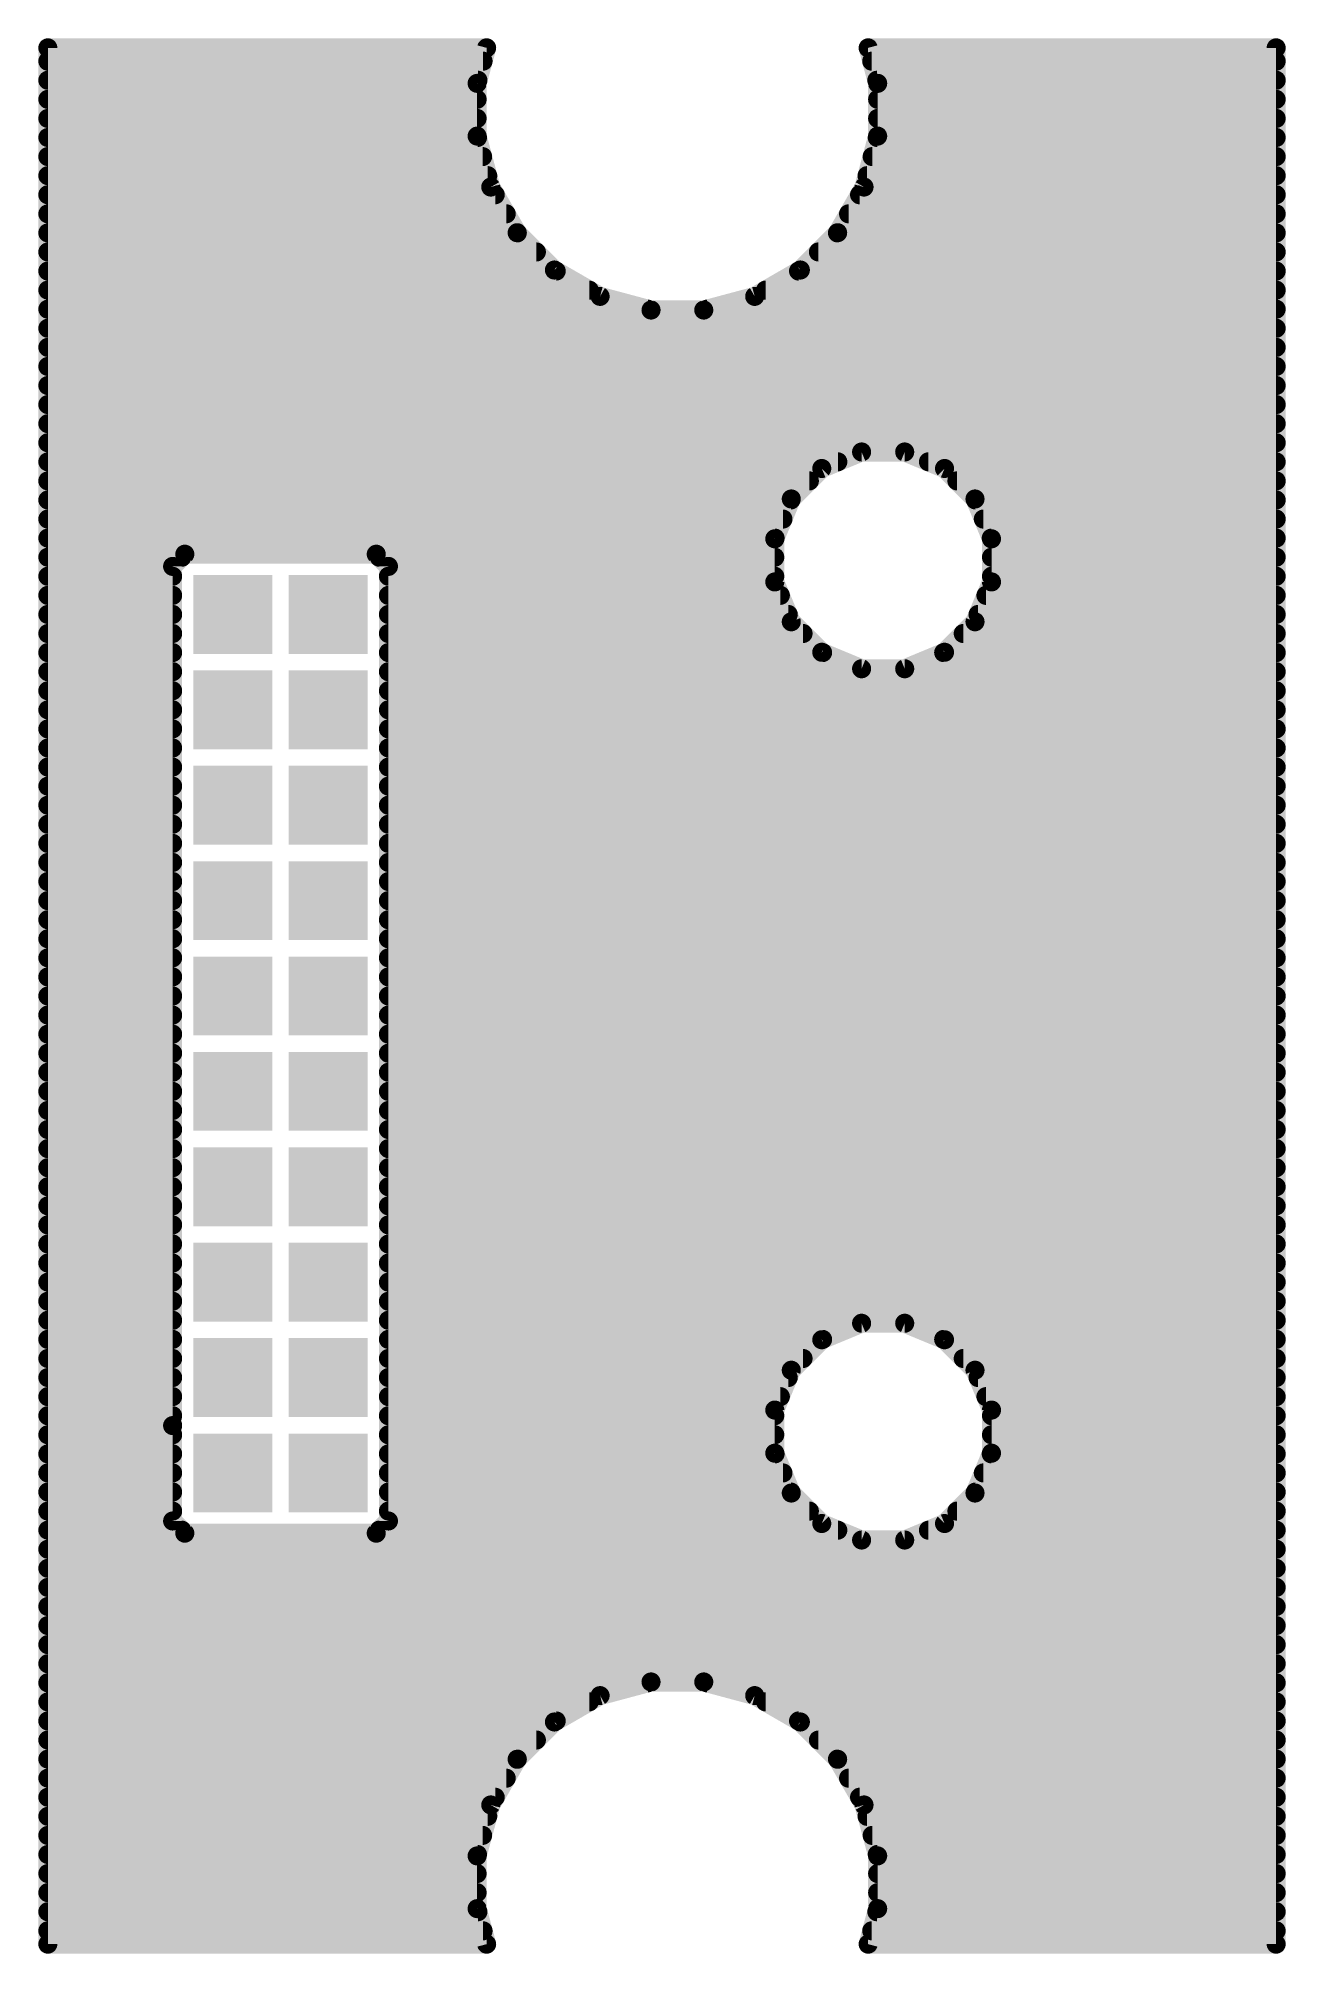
# Model space of a CAD drawing. Extents: x -1.3 to 15.3, y -11.5 to 14.
import ezdxf

# ---------------------------------------------------------------- set-up
doc = ezdxf.new("R2010")
doc.units = 0
doc.layers.add('16', color=175, linetype='CONTINUOUS')
doc.layers.add('17', color=82, linetype='CONTINUOUS')

# ---------------------------------------------------------------- blocks, each defined once
blk = doc.blocks.new('SQUAREP')
blk.add_solid([(-0.5, -0.5), (0.5, -0.5), (-0.5, 0.5), (0.5, 0.5)])

msp = doc.modelspace()

# ---------------------------------------------------------------- linework, layer by layer
at = {"layer": '16', "const_width": 0.254}
for points in [[(-1.1938, -11.3538), (-1.1938, 13.8938)], [(-1.1938, 13.8938), (4.6497, 13.8938)], [(-1.1938, 13.716), (4.602, 13.716)], [(4.6497, 13.8938), (4.523, 13.4211)], [(9.857, 13.4211), (9.7303, 13.8938)], [(9.7303, 13.8938), (15.1638, 13.8938)], [(9.778, 13.716), (15.1638, 13.716)], [(15.1638, 13.8938), (15.1638, -11.3538)], [(-1.1938, 13.462), (4.534, 13.462)], [(4.523, 13.4211), (4.523, 12.7189)], [(9.846, 13.462), (15.1638, 13.462)], [(9.857, 12.7189), (9.857, 13.4211)], [(-1.1938, 13.208), (4.523, 13.208)], [(9.857, 13.208), (15.1638, 13.208)], [(-1.1938, 12.954), (4.523, 12.954)], [(9.857, 12.954), (15.1638, 12.954)], [(-1.1938, 12.7), (4.5281, 12.7)], [(4.523, 12.7189), (4.7048, 12.0406)], [(9.6752, 12.0406), (9.857, 12.7189)], [(9.8519, 12.7), (15.1638, 12.7)], [(-1.1938, 12.446), (4.5961, 12.446)], [(9.7839, 12.446), (15.1638, 12.446)], [(-1.1938, 12.192), (4.6642, 12.192)], [(9.7158, 12.192), (15.1638, 12.192)], [(-1.1938, 11.938), (4.764, 11.938)], [(4.7048, 12.0406), (5.0559, 11.4324)], [(9.3241, 11.4324), (9.6752, 12.0406)], [(9.616, 11.938), (15.1638, 11.938)], [(-1.1938, 11.684), (4.9106, 11.684)], [(9.4694, 11.684), (15.1638, 11.684)], [(-1.1938, 11.43), (5.0583, 11.43)], [(5.0559, 11.4324), (5.5524, 10.9359)], [(8.8276, 10.9359), (9.3241, 11.4324)], [(9.3217, 11.43), (15.1638, 11.43)], [(-1.1938, 11.176), (5.3123, 11.176)], [(9.0677, 11.176), (15.1638, 11.176)], [(-1.1938, 10.922), (5.5764, 10.922)], [(5.5524, 10.9359), (6.1606, 10.5847)], [(8.2194, 10.5847), (8.8276, 10.9359)], [(8.8036, 10.922), (15.1638, 10.922)], [(-1.1938, 10.668), (6.0164, 10.668)], [(6.1606, 10.5847), (6.8389, 10.403)], [(7.5411, 10.403), (8.2194, 10.5847)], [(8.3636, 10.668), (15.1638, 10.668)], [(-1.1938, 10.414), (6.7978, 10.414)], [(6.8389, 10.403), (7.5411, 10.403)], [(7.5822, 10.414), (15.1638, 10.414)], [(-1.1938, 10.16), (15.1638, 10.16)], [(-1.1938, 9.906), (15.1638, 9.906)], [(-1.1938, 9.652), (15.1638, 9.652)], [(-1.1938, 9.398), (15.1638, 9.398)], [(-1.1938, 9.144), (15.1638, 9.144)], [(-1.1938, 8.89), (15.1638, 8.89)], [(-1.1938, 8.636), (15.1638, 8.636)], [(-1.1938, 8.382), (9.3267, 8.382)], [(9.1126, 8.2933), (8.7067, 7.8874)], [(9.643, 8.513), (9.1126, 8.2933)], [(10.217, 8.513), (9.643, 8.513)], [(10.7474, 8.2933), (10.217, 8.513)], [(10.5333, 8.382), (15.1638, 8.382)], [(11.1533, 7.8874), (10.7474, 8.2933)], [(-1.1938, 8.128), (8.9473, 8.128)], [(10.9127, 8.128), (15.1638, 8.128)], [(-1.1938, 7.874), (8.7011, 7.874)], [(8.7067, 7.8874), (8.487, 7.357)], [(11.373, 7.357), (11.1533, 7.8874)], [(11.1589, 7.874), (15.1638, 7.874)], [(-1.1938, 7.62), (8.5959, 7.62)], [(11.2641, 7.62), (15.1638, 7.62)], [(-1.1938, 7.366), (8.4907, 7.366)], [(8.487, 7.357), (8.487, 6.783)], [(11.3693, 7.366), (15.1638, 7.366)], [(11.373, 6.783), (11.373, 7.357)], [(-1.1938, 7.112), (0.5903, 7.112)], [(0.6303, 7.152), (0.468, 6.9897)], [(3.1797, 7.152), (0.6303, 7.152)], [(3.342, 6.9897), (3.1797, 7.152)], [(3.2197, 7.112), (8.487, 7.112)], [(11.373, 7.112), (15.1638, 7.112)], [(-1.1938, 6.858), (0.468, 6.858)], [(0.468, 6.9897), (0.468, -4.4497)], [(3.342, -5.7197), (3.342, 6.9897)], [(3.342, 6.858), (8.487, 6.858)], [(8.487, 6.783), (8.7067, 6.2526)], [(11.1533, 6.2526), (11.373, 6.783)], [(11.373, 6.858), (15.1638, 6.858)], [(-1.1938, 6.604), (0.468, 6.604)], [(3.342, 6.604), (8.5611, 6.604)], [(11.2989, 6.604), (15.1638, 6.604)], [(-1.1938, 6.35), (0.468, 6.35)], [(3.342, 6.35), (8.6663, 6.35)], [(8.7067, 6.2526), (9.1126, 5.8467)], [(10.7474, 5.8467), (11.1533, 6.2526)], [(11.1937, 6.35), (15.1638, 6.35)], [(-1.1938, 6.096), (0.468, 6.096)], [(3.342, 6.096), (8.8633, 6.096)], [(10.9967, 6.096), (15.1638, 6.096)], [(-1.1938, 5.842), (0.468, 5.842)], [(3.342, 5.842), (9.1239, 5.842)], [(9.1126, 5.8467), (9.643, 5.627)], [(10.217, 5.627), (10.7474, 5.8467)], [(10.7361, 5.842), (15.1638, 5.842)], [(-1.1938, 5.588), (0.468, 5.588)], [(3.342, 5.588), (15.1638, 5.588)], [(9.643, 5.627), (10.217, 5.627)], [(-1.1938, 5.334), (0.468, 5.334)], [(3.342, 5.334), (15.1638, 5.334)], [(-1.1938, 5.08), (0.468, 5.08)], [(3.342, 5.08), (15.1638, 5.08)], [(-1.1938, 4.826), (0.468, 4.826)], [(3.342, 4.826), (15.1638, 4.826)], [(-1.1938, 4.572), (0.468, 4.572)], [(3.342, 4.572), (15.1638, 4.572)], [(-1.1938, 4.318), (0.468, 4.318)], [(3.342, 4.318), (15.1638, 4.318)], [(-1.1938, 4.064), (0.468, 4.064)], [(3.342, 4.064), (15.1638, 4.064)], [(-1.1938, 3.81), (0.468, 3.81)], [(3.342, 3.81), (15.1638, 3.81)], [(-1.1938, 3.556), (0.468, 3.556)], [(3.342, 3.556), (15.1638, 3.556)], [(-1.1938, 3.302), (0.468, 3.302)], [(3.342, 3.302), (15.1638, 3.302)], [(-1.1938, 3.048), (0.468, 3.048)], [(3.342, 3.048), (15.1638, 3.048)], [(-1.1938, 2.794), (0.468, 2.794)], [(3.342, 2.794), (15.1638, 2.794)], [(-1.1938, 2.54), (0.468, 2.54)], [(3.342, 2.54), (15.1638, 2.54)], [(-1.1938, 2.286), (0.468, 2.286)], [(3.342, 2.286), (15.1638, 2.286)], [(-1.1938, 2.032), (0.468, 2.032)], [(3.342, 2.032), (15.1638, 2.032)], [(-1.1938, 1.778), (0.468, 1.778)], [(3.342, 1.778), (15.1638, 1.778)], [(-1.1938, 1.524), (0.468, 1.524)], [(3.342, 1.524), (15.1638, 1.524)], [(-1.1938, 1.27), (0.468, 1.27)], [(3.342, 1.27), (15.1638, 1.27)], [(-1.1938, 1.016), (0.468, 1.016)], [(3.342, 1.016), (15.1638, 1.016)], [(-1.1938, 0.762), (0.468, 0.762)], [(3.342, 0.762), (15.1638, 0.762)], [(-1.1938, 0.508), (0.468, 0.508)], [(3.342, 0.508), (15.1638, 0.508)], [(-1.1938, 0.254), (0.468, 0.254)], [(3.342, 0.254), (15.1638, 0.254)], [(-1.1938, 0), (0.468, 0)], [(3.342, 0), (15.1638, 0)], [(-1.1938, -0.254), (0.468, -0.254)], [(3.342, -0.254), (15.1638, -0.254)], [(-1.1938, -0.508), (0.468, -0.508)], [(3.342, -0.508), (15.1638, -0.508)], [(-1.1938, -0.762), (0.468, -0.762)], [(3.342, -0.762), (15.1638, -0.762)], [(-1.1938, -1.016), (0.468, -1.016)], [(3.342, -1.016), (15.1638, -1.016)], [(-1.1938, -1.27), (0.468, -1.27)], [(3.342, -1.27), (15.1638, -1.27)], [(-1.1938, -1.524), (0.468, -1.524)], [(3.342, -1.524), (15.1638, -1.524)], [(-1.1938, -1.778), (0.468, -1.778)], [(3.342, -1.778), (15.1638, -1.778)], [(-1.1938, -2.032), (0.468, -2.032)], [(3.342, -2.032), (15.1638, -2.032)], [(-1.1938, -2.286), (0.468, -2.286)], [(3.342, -2.286), (15.1638, -2.286)], [(-1.1938, -2.54), (0.468, -2.54)], [(3.342, -2.54), (15.1638, -2.54)], [(-1.1938, -2.794), (0.468, -2.794)], [(3.342, -2.794), (15.1638, -2.794)], [(-1.1938, -3.048), (0.468, -3.048)], [(3.342, -3.048), (15.1638, -3.048)], [(9.643, -3.087), (9.1126, -3.3067)], [(10.217, -3.087), (9.643, -3.087)], [(10.7474, -3.3067), (10.217, -3.087)], [(-1.1938, -3.302), (0.468, -3.302)], [(3.342, -3.302), (9.1239, -3.302)], [(9.1126, -3.3067), (8.7067, -3.7126)], [(10.7361, -3.302), (15.1638, -3.302)], [(11.1533, -3.7126), (10.7474, -3.3067)], [(-1.1938, -3.556), (0.468, -3.556)], [(3.342, -3.556), (8.8633, -3.556)], [(10.9967, -3.556), (15.1638, -3.556)], [(-1.1938, -3.81), (0.468, -3.81)], [(3.342, -3.81), (8.6663, -3.81)], [(8.7067, -3.7126), (8.487, -4.243)], [(11.373, -4.243), (11.1533, -3.7126)], [(11.1937, -3.81), (15.1638, -3.81)], [(-1.1938, -4.064), (0.468, -4.064)], [(3.342, -4.064), (8.5611, -4.064)], [(11.2989, -4.064), (15.1638, -4.064)], [(-1.1938, -4.318), (0.468, -4.318)], [(0.468, -4.4497), (0.468, -5.7197)], [(3.342, -4.318), (8.487, -4.318)], [(8.487, -4.243), (8.487, -4.817)], [(11.373, -4.817), (11.373, -4.243)], [(11.373, -4.318), (15.1638, -4.318)], [(-1.1938, -4.572), (0.468, -4.572)], [(3.342, -4.572), (8.487, -4.572)], [(11.373, -4.572), (15.1638, -4.572)], [(-1.1938, -4.826), (0.468, -4.826)], [(3.342, -4.826), (8.4907, -4.826)], [(8.487, -4.817), (8.7067, -5.3474)], [(11.1533, -5.3474), (11.373, -4.817)], [(11.3693, -4.826), (15.1638, -4.826)], [(-1.1938, -5.08), (0.468, -5.08)], [(3.342, -5.08), (8.5959, -5.08)], [(11.2641, -5.08), (15.1638, -5.08)], [(-1.1938, -5.334), (0.468, -5.334)], [(3.342, -5.334), (8.7011, -5.334)], [(8.7067, -5.3474), (9.1126, -5.7533)], [(10.7474, -5.7533), (11.1533, -5.3474)], [(11.1589, -5.334), (15.1638, -5.334)], [(-1.1938, -5.588), (0.468, -5.588)], [(0.468, -5.7197), (0.6303, -5.882)], [(3.1797, -5.882), (3.342, -5.7197)], [(3.342, -5.588), (8.9473, -5.588)], [(10.9127, -5.588), (15.1638, -5.588)], [(-1.1938, -5.842), (0.5903, -5.842)], [(0.6303, -5.882), (3.1797, -5.882)], [(3.2197, -5.842), (9.3267, -5.842)], [(9.1126, -5.7533), (9.643, -5.973)], [(9.643, -5.973), (10.217, -5.973)], [(10.217, -5.973), (10.7474, -5.7533)], [(10.5333, -5.842), (15.1638, -5.842)], [(-1.1938, -6.096), (15.1638, -6.096)], [(-1.1938, -6.35), (15.1638, -6.35)], [(-1.1938, -6.604), (15.1638, -6.604)], [(-1.1938, -6.858), (15.1638, -6.858)], [(-1.1938, -7.112), (15.1638, -7.112)], [(-1.1938, -7.366), (15.1638, -7.366)], [(-1.1938, -7.62), (15.1638, -7.62)], [(-1.1938, -7.874), (6.7978, -7.874)], [(6.8389, -7.863), (6.1606, -8.0448)], [(7.5411, -7.863), (6.8389, -7.863)], [(8.2194, -8.0448), (7.5411, -7.863)], [(7.5822, -7.874), (15.1638, -7.874)], [(-1.1938, -8.128), (6.0164, -8.128)], [(6.1606, -8.0448), (5.5524, -8.3959)], [(8.8276, -8.3959), (8.2194, -8.0448)], [(8.3636, -8.128), (15.1638, -8.128)], [(-1.1938, -8.382), (5.5764, -8.382)], [(5.5524, -8.3959), (5.0559, -8.8924)], [(8.8036, -8.382), (15.1638, -8.382)], [(9.3241, -8.8924), (8.8276, -8.3959)], [(-1.1938, -8.636), (5.3123, -8.636)], [(9.0677, -8.636), (15.1638, -8.636)], [(-1.1938, -8.89), (5.0583, -8.89)], [(5.0559, -8.8924), (4.7048, -9.5006)], [(9.3217, -8.89), (15.1638, -8.89)], [(9.6752, -9.5006), (9.3241, -8.8924)], [(-1.1938, -9.144), (4.9106, -9.144)], [(9.4694, -9.144), (15.1638, -9.144)], [(-1.1938, -9.398), (4.764, -9.398)], [(4.7048, -9.5006), (4.523, -10.1789)], [(9.616, -9.398), (15.1638, -9.398)], [(9.857, -10.1789), (9.6752, -9.5006)], [(-1.1938, -9.652), (4.6642, -9.652)], [(9.7158, -9.652), (15.1638, -9.652)], [(-1.1938, -9.906), (4.5961, -9.906)], [(9.7839, -9.906), (15.1638, -9.906)], [(-1.1938, -10.16), (4.5281, -10.16)], [(4.523, -10.1789), (4.523, -10.8811)], [(9.8519, -10.16), (15.1638, -10.16)], [(9.857, -10.8811), (9.857, -10.1789)], [(-1.1938, -10.414), (4.523, -10.414)], [(9.857, -10.414), (15.1638, -10.414)], [(-1.1938, -10.668), (4.523, -10.668)], [(9.857, -10.668), (15.1638, -10.668)], [(-1.1938, -10.922), (4.534, -10.922)], [(4.523, -10.8811), (4.6497, -11.3538)], [(9.7303, -11.3538), (9.857, -10.8811)], [(9.846, -10.922), (15.1638, -10.922)], [(-1.1938, -11.176), (4.602, -11.176)], [(9.778, -11.176), (15.1638, -11.176)], [(4.6497, -11.3538), (-1.1938, -11.3538)], [(15.1638, -11.3538), (9.7303, -11.3538)]]:
    msp.add_lwpolyline(points, dxfattribs=at)
at = {"layer": '16', "const_width": 0.127}
for points in [[(-1.1303, 13.8938, 1), (-1.2573, 13.8938)], [(-1.1938, 13.9573, 1), (-1.1938, 13.8303)], [(-1.1938, 13.7795, 1), (-1.1938, 13.6525)], [(4.711, 13.8774, 1), (4.5883, 13.9102)], [(4.602, 13.6525, 1), (4.602, 13.7795)], [(4.6497, 13.8303, 1), (4.6497, 13.9573)], [(9.7917, 13.9102, 1), (9.669, 13.8774)], [(9.7303, 13.9573, 1), (9.7303, 13.8303)], [(9.778, 13.7795, 1), (9.778, 13.6525)], [(15.2273, 13.8938, 1), (15.1003, 13.8938)], [(15.1638, 13.8303, 1), (15.1638, 13.9573)], [(15.1638, 13.6525, 1), (15.1638, 13.7795)], [(-1.1938, 13.5255, 1), (-1.1938, 13.3985)], [(4.5865, 13.4211, 1), (4.4595, 13.4211)], [(4.534, 13.3985, 1), (4.534, 13.5255)], [(9.846, 13.5255, 1), (9.846, 13.3985)], [(9.9205, 13.4211, 1), (9.7935, 13.4211)], [(15.1638, 13.3985, 1), (15.1638, 13.5255)], [(-1.1938, 13.2715, 1), (-1.1938, 13.1445)], [(4.4617, 13.4376, 1), (4.5843, 13.4047)], [(4.523, 13.1445, 1), (4.523, 13.2715)], [(9.857, 13.2715, 1), (9.857, 13.1445)], [(9.7957, 13.4047, 1), (9.9183, 13.4376)], [(15.1638, 13.1445, 1), (15.1638, 13.2715)], [(-1.1938, 13.0175, 1), (-1.1938, 12.8905)], [(4.523, 12.8905, 1), (4.523, 13.0175)], [(9.857, 13.0175, 1), (9.857, 12.8905)], [(15.1638, 12.8905, 1), (15.1638, 13.0175)], [(-1.1938, 12.7635, 1), (-1.1938, 12.6365)], [(4.5843, 12.7353, 1), (4.4617, 12.7024)], [(4.4595, 12.7189, 1), (4.5865, 12.7189)], [(4.5281, 12.6365, 1), (4.5281, 12.7635)], [(9.8519, 12.7635, 1), (9.8519, 12.6365)], [(9.7935, 12.7189, 1), (9.9205, 12.7189)], [(9.9183, 12.7024, 1), (9.7957, 12.7353)], [(15.1638, 12.6365, 1), (15.1638, 12.7635)], [(-1.1938, 12.5095, 1), (-1.1938, 12.3825)], [(4.5961, 12.3825, 1), (4.5961, 12.5095)], [(9.7839, 12.5095, 1), (9.7839, 12.3825)], [(15.1638, 12.3825, 1), (15.1638, 12.5095)], [(-1.1938, 12.2555, 1), (-1.1938, 12.1285)], [(4.6642, 12.1285, 1), (4.6642, 12.2555)], [(9.7158, 12.2555, 1), (9.7158, 12.1285)], [(15.1638, 12.1285, 1), (15.1638, 12.2555)], [(-1.1938, 12.0015, 1), (-1.1938, 11.8745)], [(4.7597, 12.0723, 1), (4.6498, 12.0088)], [(4.6434, 12.0241, 1), (4.7661, 12.057)], [(4.764, 11.8745, 1), (4.764, 12.0015)], [(9.616, 12.0015, 1), (9.616, 11.8745)], [(9.6139, 12.057, 1), (9.7366, 12.0241)], [(9.7302, 12.0088, 1), (9.6203, 12.0723)], [(15.1638, 11.8745, 1), (15.1638, 12.0015)], [(-1.1938, 11.7475, 1), (-1.1938, 11.6205)], [(4.9106, 11.6205, 1), (4.9106, 11.7475)], [(9.4694, 11.7475, 1), (9.4694, 11.6205)], [(15.1638, 11.6205, 1), (15.1638, 11.7475)], [(-1.1938, 11.4935, 1), (-1.1938, 11.3665)], [(5.1008, 11.4773, 1), (5.011, 11.3875)], [(5.0009, 11.4007, 1), (5.1109, 11.4642)], [(5.0583, 11.3665, 1), (5.0583, 11.4935)], [(9.3217, 11.4935, 1), (9.3217, 11.3665)], [(9.2691, 11.4642, 1), (9.3791, 11.4007)], [(9.369, 11.3875, 1), (9.2792, 11.4773)], [(15.1638, 11.3665, 1), (15.1638, 11.4935)], [(-1.1938, 11.2395, 1), (-1.1938, 11.1125)], [(5.3123, 11.1125, 1), (5.3123, 11.2395)], [(9.0677, 11.2395, 1), (9.0677, 11.1125)], [(15.1638, 11.1125, 1), (15.1638, 11.2395)], [(-1.1938, 10.9855, 1), (-1.1938, 10.8585)], [(5.5842, 10.9909, 1), (5.5207, 10.8809)], [(5.5075, 10.891, 1), (5.5973, 10.9808)], [(5.5764, 10.8585, 1), (5.5764, 10.9855)], [(8.8036, 10.9855, 1), (8.8036, 10.8585)], [(8.7827, 10.9808, 1), (8.8725, 10.891)], [(8.8593, 10.8809, 1), (8.7958, 10.9909)], [(15.1638, 10.8585, 1), (15.1638, 10.9855)], [(-1.1938, 10.7315, 1), (-1.1938, 10.6045)], [(6.0164, 10.6045, 1), (6.0164, 10.7315)], [(6.177, 10.6461, 1), (6.1441, 10.5234)], [(8.2359, 10.5234, 1), (8.203, 10.6461)], [(8.3636, 10.7315, 1), (8.3636, 10.6045)], [(15.1638, 10.6045, 1), (15.1638, 10.7315)], [(-1.1938, 10.4775, 1), (-1.1938, 10.3505)], [(6.1288, 10.5298, 1), (6.1923, 10.6397)], [(6.8389, 10.4665, 1), (6.8389, 10.3395)], [(6.7978, 10.3505, 1), (6.7978, 10.4775)], [(6.8224, 10.3417, 1), (6.8553, 10.4643)], [(7.5247, 10.4643, 1), (7.5576, 10.3417)], [(7.5822, 10.4775, 1), (7.5822, 10.3505)], [(7.5411, 10.3395, 1), (7.5411, 10.4665)], [(8.1877, 10.6397, 1), (8.2512, 10.5298)], [(15.1638, 10.3505, 1), (15.1638, 10.4775)], [(-1.1938, 10.2235, 1), (-1.1938, 10.0965)], [(15.1638, 10.0965, 1), (15.1638, 10.2235)], [(-1.1938, 9.9695, 1), (-1.1938, 9.8425)], [(15.1638, 9.8425, 1), (15.1638, 9.9695)], [(-1.1938, 9.7155, 1), (-1.1938, 9.5885)], [(15.1638, 9.5885, 1), (15.1638, 9.7155)], [(-1.1938, 9.4615, 1), (-1.1938, 9.3345)], [(15.1638, 9.3345, 1), (15.1638, 9.4615)], [(-1.1938, 9.2075, 1), (-1.1938, 9.0805)], [(15.1638, 9.0805, 1), (15.1638, 9.2075)], [(-1.1938, 8.9535, 1), (-1.1938, 8.8265)], [(15.1638, 8.8265, 1), (15.1638, 8.9535)], [(-1.1938, 8.6995, 1), (-1.1938, 8.5725)], [(15.1638, 8.5725, 1), (15.1638, 8.6995)], [(-1.1938, 8.4455, 1), (-1.1938, 8.3185)], [(9.1575, 8.2484, 1), (9.0677, 8.3382)], [(9.3267, 8.3185, 1), (9.3267, 8.4455)], [(9.643, 8.5765, 1), (9.643, 8.4495)], [(9.6673, 8.4543, 1), (9.6187, 8.5717)], [(10.2413, 8.5717, 1), (10.1927, 8.4543)], [(10.217, 8.4495, 1), (10.217, 8.5765)], [(10.5333, 8.4455, 1), (10.5333, 8.3185)], [(10.7923, 8.3382, 1), (10.7025, 8.2484)], [(15.1638, 8.3185, 1), (15.1638, 8.4455)], [(-1.1938, 8.1915, 1), (-1.1938, 8.0645)], [(8.9473, 8.0645, 1), (8.9473, 8.1915)], [(9.0883, 8.352, 1), (9.1369, 8.2346)], [(10.7231, 8.2346, 1), (10.7717, 8.352)], [(10.9127, 8.1915, 1), (10.9127, 8.0645)], [(15.1638, 8.0645, 1), (15.1638, 8.1915)], [(-1.1938, 7.9375, 1), (-1.1938, 7.8105)], [(8.6618, 7.9323, 1), (8.7516, 7.8425)], [(8.7654, 7.8631, 1), (8.648, 7.9117)], [(8.7011, 7.8105, 1), (8.7011, 7.9375)], [(11.212, 7.9117, 1), (11.0946, 7.8631)], [(11.1589, 7.9375, 1), (11.1589, 7.8105)], [(11.1084, 7.8425, 1), (11.1982, 7.9323)], [(15.1638, 7.8105, 1), (15.1638, 7.9375)], [(-1.1938, 7.6835, 1), (-1.1938, 7.5565)], [(8.5959, 7.5565, 1), (8.5959, 7.6835)], [(11.2641, 7.6835, 1), (11.2641, 7.5565)], [(15.1638, 7.5565, 1), (15.1638, 7.6835)], [(-1.1938, 7.4295, 1), (-1.1938, 7.3025)], [(8.5505, 7.357, 1), (8.4235, 7.357)], [(8.4283, 7.3813, 1), (8.5457, 7.3327)], [(8.4907, 7.3025, 1), (8.4907, 7.4295)], [(11.3693, 7.4295, 1), (11.3693, 7.3025)], [(11.4365, 7.357, 1), (11.3095, 7.357)], [(11.3143, 7.3327, 1), (11.4317, 7.3813)], [(15.1638, 7.3025, 1), (15.1638, 7.4295)], [(-1.1938, 7.1755, 1), (-1.1938, 7.0485)], [(0.6303, 7.2155, 1), (0.6303, 7.0885)], [(0.6752, 7.1071, 1), (0.5854, 7.1969)], [(0.5903, 7.0485, 1), (0.5903, 7.1755)], [(3.2246, 7.1969, 1), (3.1348, 7.1071)], [(3.2197, 7.1755, 1), (3.2197, 7.0485)], [(3.1797, 7.0885, 1), (3.1797, 7.2155)], [(8.487, 7.0485, 1), (8.487, 7.1755)], [(11.373, 7.1755, 1), (11.373, 7.0485)], [(15.1638, 7.0485, 1), (15.1638, 7.1755)], [(-1.1938, 6.9215, 1), (-1.1938, 6.7945)], [(0.5315, 6.9897, 1), (0.4045, 6.9897)], [(0.4231, 7.0346, 1), (0.5129, 6.9448)], [(0.468, 6.7945, 1), (0.468, 6.9215)], [(3.4055, 6.9897, 1), (3.2785, 6.9897)], [(3.342, 6.9215, 1), (3.342, 6.7945)], [(3.2971, 6.9448, 1), (3.3869, 7.0346)], [(8.5457, 6.8073, 1), (8.4283, 6.7587)], [(8.487, 6.7945, 1), (8.487, 6.9215)], [(11.373, 6.9215, 1), (11.373, 6.7945)], [(11.4317, 6.7587, 1), (11.3143, 6.8073)], [(15.1638, 6.7945, 1), (15.1638, 6.9215)], [(-1.1938, 6.6675, 1), (-1.1938, 6.5405)], [(0.468, 6.5405, 1), (0.468, 6.6675)], [(3.342, 6.6675, 1), (3.342, 6.5405)], [(8.4235, 6.783, 1), (8.5505, 6.783)], [(8.5611, 6.5405, 1), (8.5611, 6.6675)], [(11.2989, 6.6675, 1), (11.2989, 6.5405)], [(11.3095, 6.783, 1), (11.4365, 6.783)], [(15.1638, 6.5405, 1), (15.1638, 6.6675)], [(-1.1938, 6.4135, 1), (-1.1938, 6.2865)], [(0.468, 6.2865, 1), (0.468, 6.4135)], [(3.342, 6.4135, 1), (3.342, 6.2865)], [(8.7516, 6.2975, 1), (8.6618, 6.2077)], [(8.6663, 6.2865, 1), (8.6663, 6.4135)], [(11.1982, 6.2077, 1), (11.1084, 6.2975)], [(11.1937, 6.4135, 1), (11.1937, 6.2865)], [(15.1638, 6.2865, 1), (15.1638, 6.4135)], [(-1.1938, 6.1595, 1), (-1.1938, 6.0325)], [(0.468, 6.0325, 1), (0.468, 6.1595)], [(3.342, 6.1595, 1), (3.342, 6.0325)], [(8.648, 6.2283, 1), (8.7654, 6.2769)], [(8.8633, 6.0325, 1), (8.8633, 6.1595)], [(10.9967, 6.1595, 1), (10.9967, 6.0325)], [(11.0946, 6.2769, 1), (11.212, 6.2283)], [(15.1638, 6.0325, 1), (15.1638, 6.1595)], [(-1.1938, 5.9055, 1), (-1.1938, 5.7785)], [(0.468, 5.7785, 1), (0.468, 5.9055)], [(3.342, 5.9055, 1), (3.342, 5.7785)], [(9.1369, 5.9054, 1), (9.0883, 5.788)], [(9.0677, 5.8018, 1), (9.1575, 5.8916)], [(9.1239, 5.7785, 1), (9.1239, 5.9055)], [(10.7361, 5.9055, 1), (10.7361, 5.7785)], [(10.7025, 5.8916, 1), (10.7923, 5.8018)], [(10.7717, 5.788, 1), (10.7231, 5.9054)], [(15.1638, 5.7785, 1), (15.1638, 5.9055)], [(-1.1938, 5.6515, 1), (-1.1938, 5.5245)], [(0.468, 5.5245, 1), (0.468, 5.6515)], [(3.342, 5.6515, 1), (3.342, 5.5245)], [(9.643, 5.6905, 1), (9.643, 5.5635)], [(9.6187, 5.5683, 1), (9.6673, 5.6857)], [(10.1927, 5.6857, 1), (10.2413, 5.5683)], [(10.217, 5.5635, 1), (10.217, 5.6905)], [(15.1638, 5.5245, 1), (15.1638, 5.6515)], [(-1.1938, 5.3975, 1), (-1.1938, 5.2705)], [(0.468, 5.2705, 1), (0.468, 5.3975)], [(3.342, 5.3975, 1), (3.342, 5.2705)], [(15.1638, 5.2705, 1), (15.1638, 5.3975)], [(-1.1938, 5.1435, 1), (-1.1938, 5.0165)], [(0.468, 5.0165, 1), (0.468, 5.1435)], [(3.342, 5.1435, 1), (3.342, 5.0165)], [(15.1638, 5.0165, 1), (15.1638, 5.1435)], [(-1.1938, 4.8895, 1), (-1.1938, 4.7625)], [(0.468, 4.7625, 1), (0.468, 4.8895)], [(3.342, 4.8895, 1), (3.342, 4.7625)], [(15.1638, 4.7625, 1), (15.1638, 4.8895)], [(-1.1938, 4.6355, 1), (-1.1938, 4.5085)], [(0.468, 4.5085, 1), (0.468, 4.6355)], [(3.342, 4.6355, 1), (3.342, 4.5085)], [(15.1638, 4.5085, 1), (15.1638, 4.6355)], [(-1.1938, 4.3815, 1), (-1.1938, 4.2545)], [(0.468, 4.2545, 1), (0.468, 4.3815)], [(3.342, 4.3815, 1), (3.342, 4.2545)], [(15.1638, 4.2545, 1), (15.1638, 4.3815)], [(-1.1938, 4.1275, 1), (-1.1938, 4.0005)], [(0.468, 4.0005, 1), (0.468, 4.1275)], [(3.342, 4.1275, 1), (3.342, 4.0005)], [(15.1638, 4.0005, 1), (15.1638, 4.1275)], [(-1.1938, 3.8735, 1), (-1.1938, 3.7465)], [(0.468, 3.7465, 1), (0.468, 3.8735)], [(3.342, 3.8735, 1), (3.342, 3.7465)], [(15.1638, 3.7465, 1), (15.1638, 3.8735)], [(-1.1938, 3.6195, 1), (-1.1938, 3.4925)], [(0.468, 3.4925, 1), (0.468, 3.6195)], [(3.342, 3.6195, 1), (3.342, 3.4925)], [(15.1638, 3.4925, 1), (15.1638, 3.6195)], [(-1.1938, 3.3655, 1), (-1.1938, 3.2385)], [(0.468, 3.2385, 1), (0.468, 3.3655)], [(3.342, 3.3655, 1), (3.342, 3.2385)], [(15.1638, 3.2385, 1), (15.1638, 3.3655)], [(-1.1938, 3.1115, 1), (-1.1938, 2.9845)], [(0.468, 2.9845, 1), (0.468, 3.1115)], [(3.342, 3.1115, 1), (3.342, 2.9845)], [(15.1638, 2.9845, 1), (15.1638, 3.1115)], [(-1.1938, 2.8575, 1), (-1.1938, 2.7305)], [(0.468, 2.7305, 1), (0.468, 2.8575)], [(3.342, 2.8575, 1), (3.342, 2.7305)], [(15.1638, 2.7305, 1), (15.1638, 2.8575)], [(-1.1938, 2.6035, 1), (-1.1938, 2.4765)], [(0.468, 2.4765, 1), (0.468, 2.6035)], [(3.342, 2.6035, 1), (3.342, 2.4765)], [(15.1638, 2.4765, 1), (15.1638, 2.6035)], [(-1.1938, 2.3495, 1), (-1.1938, 2.2225)], [(0.468, 2.2225, 1), (0.468, 2.3495)], [(3.342, 2.3495, 1), (3.342, 2.2225)], [(15.1638, 2.2225, 1), (15.1638, 2.3495)], [(-1.1938, 2.0955, 1), (-1.1938, 1.9685)], [(0.468, 1.9685, 1), (0.468, 2.0955)], [(3.342, 2.0955, 1), (3.342, 1.9685)], [(15.1638, 1.9685, 1), (15.1638, 2.0955)], [(-1.1938, 1.8415, 1), (-1.1938, 1.7145)], [(0.468, 1.7145, 1), (0.468, 1.8415)], [(3.342, 1.8415, 1), (3.342, 1.7145)], [(15.1638, 1.7145, 1), (15.1638, 1.8415)], [(-1.1938, 1.5875, 1), (-1.1938, 1.4605)], [(0.468, 1.4605, 1), (0.468, 1.5875)], [(3.342, 1.5875, 1), (3.342, 1.4605)], [(15.1638, 1.4605, 1), (15.1638, 1.5875)], [(-1.1938, 1.3335, 1), (-1.1938, 1.2065)], [(0.468, 1.2065, 1), (0.468, 1.3335)], [(3.342, 1.3335, 1), (3.342, 1.2065)], [(15.1638, 1.2065, 1), (15.1638, 1.3335)], [(-1.1938, 1.0795, 1), (-1.1938, 0.9525)], [(0.468, 0.9525, 1), (0.468, 1.0795)], [(3.342, 1.0795, 1), (3.342, 0.9525)], [(15.1638, 0.9525, 1), (15.1638, 1.0795)], [(-1.1938, 0.8255, 1), (-1.1938, 0.6985)], [(0.468, 0.6985, 1), (0.468, 0.8255)], [(3.342, 0.8255, 1), (3.342, 0.6985)], [(15.1638, 0.6985, 1), (15.1638, 0.8255)], [(-1.1938, 0.5715, 1), (-1.1938, 0.4445)], [(0.468, 0.4445, 1), (0.468, 0.5715)], [(3.342, 0.5715, 1), (3.342, 0.4445)], [(15.1638, 0.4445, 1), (15.1638, 0.5715)], [(-1.1938, 0.3175, 1), (-1.1938, 0.1905)], [(0.468, 0.1905, 1), (0.468, 0.3175)], [(3.342, 0.3175, 1), (3.342, 0.1905)], [(15.1638, 0.1905, 1), (15.1638, 0.3175)], [(-1.1938, 0.0635, 1), (-1.1938, -0.0635)], [(0.468, -0.0635, 1), (0.468, 0.0635)], [(3.342, 0.0635, 1), (3.342, -0.0635)], [(15.1638, -0.0635, 1), (15.1638, 0.0635)], [(-1.1938, -0.1905, 1), (-1.1938, -0.3175)], [(0.468, -0.3175, 1), (0.468, -0.1905)], [(3.342, -0.1905, 1), (3.342, -0.3175)], [(15.1638, -0.3175, 1), (15.1638, -0.1905)], [(-1.1938, -0.4445, 1), (-1.1938, -0.5715)], [(0.468, -0.5715, 1), (0.468, -0.4445)], [(3.342, -0.4445, 1), (3.342, -0.5715)], [(15.1638, -0.5715, 1), (15.1638, -0.4445)], [(-1.1938, -0.6985, 1), (-1.1938, -0.8255)], [(0.468, -0.8255, 1), (0.468, -0.6985)], [(3.342, -0.6985, 1), (3.342, -0.8255)], [(15.1638, -0.8255, 1), (15.1638, -0.6985)], [(-1.1938, -0.9525, 1), (-1.1938, -1.0795)], [(0.468, -1.0795, 1), (0.468, -0.9525)], [(3.342, -0.9525, 1), (3.342, -1.0795)], [(15.1638, -1.0795, 1), (15.1638, -0.9525)], [(-1.1938, -1.2065, 1), (-1.1938, -1.3335)], [(0.468, -1.3335, 1), (0.468, -1.2065)], [(3.342, -1.2065, 1), (3.342, -1.3335)], [(15.1638, -1.3335, 1), (15.1638, -1.2065)], [(-1.1938, -1.4605, 1), (-1.1938, -1.5875)], [(0.468, -1.5875, 1), (0.468, -1.4605)], [(3.342, -1.4605, 1), (3.342, -1.5875)], [(15.1638, -1.5875, 1), (15.1638, -1.4605)], [(-1.1938, -1.7145, 1), (-1.1938, -1.8415)], [(0.468, -1.8415, 1), (0.468, -1.7145)], [(3.342, -1.7145, 1), (3.342, -1.8415)], [(15.1638, -1.8415, 1), (15.1638, -1.7145)], [(-1.1938, -1.9685, 1), (-1.1938, -2.0955)], [(0.468, -2.0955, 1), (0.468, -1.9685)], [(3.342, -1.9685, 1), (3.342, -2.0955)], [(15.1638, -2.0955, 1), (15.1638, -1.9685)], [(-1.1938, -2.2225, 1), (-1.1938, -2.3495)], [(0.468, -2.3495, 1), (0.468, -2.2225)], [(3.342, -2.2225, 1), (3.342, -2.3495)], [(15.1638, -2.3495, 1), (15.1638, -2.2225)], [(-1.1938, -2.4765, 1), (-1.1938, -2.6035)], [(0.468, -2.6035, 1), (0.468, -2.4765)], [(3.342, -2.4765, 1), (3.342, -2.6035)], [(15.1638, -2.6035, 1), (15.1638, -2.4765)], [(-1.1938, -2.7305, 1), (-1.1938, -2.8575)], [(0.468, -2.8575, 1), (0.468, -2.7305)], [(3.342, -2.7305, 1), (3.342, -2.8575)], [(15.1638, -2.8575, 1), (15.1638, -2.7305)], [(-1.1938, -2.9845, 1), (-1.1938, -3.1115)], [(0.468, -3.1115, 1), (0.468, -2.9845)], [(3.342, -2.9845, 1), (3.342, -3.1115)], [(9.643, -3.0235, 1), (9.643, -3.1505)], [(9.6673, -3.1457, 1), (9.6187, -3.0283)], [(10.2413, -3.0283, 1), (10.1927, -3.1457)], [(10.217, -3.1505, 1), (10.217, -3.0235)], [(15.1638, -3.1115, 1), (15.1638, -2.9845)], [(-1.1938, -3.2385, 1), (-1.1938, -3.3655)], [(0.468, -3.3655, 1), (0.468, -3.2385)], [(3.342, -3.2385, 1), (3.342, -3.3655)], [(9.0883, -3.248, 1), (9.1369, -3.3654)], [(9.1575, -3.3516, 1), (9.0677, -3.2618)], [(9.1239, -3.3655, 1), (9.1239, -3.2385)], [(10.7361, -3.2385, 1), (10.7361, -3.3655)], [(10.7923, -3.2618, 1), (10.7025, -3.3516)], [(10.7231, -3.3654, 1), (10.7717, -3.248)], [(15.1638, -3.3655, 1), (15.1638, -3.2385)], [(-1.1938, -3.4925, 1), (-1.1938, -3.6195)], [(0.468, -3.6195, 1), (0.468, -3.4925)], [(3.342, -3.4925, 1), (3.342, -3.6195)], [(8.8633, -3.6195, 1), (8.8633, -3.4925)], [(10.9967, -3.4925, 1), (10.9967, -3.6195)], [(15.1638, -3.6195, 1), (15.1638, -3.4925)], [(-1.1938, -3.7465, 1), (-1.1938, -3.8735)], [(0.468, -3.8735, 1), (0.468, -3.7465)], [(3.342, -3.7465, 1), (3.342, -3.8735)], [(8.6618, -3.6677, 1), (8.7516, -3.7575)], [(8.7654, -3.7369, 1), (8.648, -3.6883)], [(8.6663, -3.8735, 1), (8.6663, -3.7465)], [(11.212, -3.6883, 1), (11.0946, -3.7369)], [(11.1084, -3.7575, 1), (11.1982, -3.6677)], [(11.1937, -3.7465, 1), (11.1937, -3.8735)], [(15.1638, -3.8735, 1), (15.1638, -3.7465)], [(-1.1938, -4.0005, 1), (-1.1938, -4.1275)], [(0.468, -4.1275, 1), (0.468, -4.0005)], [(3.342, -4.0005, 1), (3.342, -4.1275)], [(8.5611, -4.1275, 1), (8.5611, -4.0005)], [(11.2989, -4.0005, 1), (11.2989, -4.1275)], [(15.1638, -4.1275, 1), (15.1638, -4.0005)], [(-1.1938, -4.2545, 1), (-1.1938, -4.3815)], [(0.5315, -4.4497, 1), (0.4045, -4.4497)], [(0.468, -4.3815, 1), (0.468, -4.2545)], [(3.342, -4.2545, 1), (3.342, -4.3815)], [(8.5505, -4.243, 1), (8.4235, -4.243)], [(8.4283, -4.2187, 1), (8.5457, -4.2673)], [(8.487, -4.3815, 1), (8.487, -4.2545)], [(11.4365, -4.243, 1), (11.3095, -4.243)], [(11.373, -4.2545, 1), (11.373, -4.3815)], [(11.3143, -4.2673, 1), (11.4317, -4.2187)], [(15.1638, -4.3815, 1), (15.1638, -4.2545)], [(-1.1938, -4.5085, 1), (-1.1938, -4.6355)], [(0.4045, -4.4497, 1), (0.5315, -4.4497)], [(0.468, -4.6355, 1), (0.468, -4.5085)], [(3.342, -4.5085, 1), (3.342, -4.6355)], [(8.487, -4.6355, 1), (8.487, -4.5085)], [(11.373, -4.5085, 1), (11.373, -4.6355)], [(15.1638, -4.6355, 1), (15.1638, -4.5085)], [(-1.1938, -4.7625, 1), (-1.1938, -4.8895)], [(0.468, -4.8895, 1), (0.468, -4.7625)], [(3.342, -4.7625, 1), (3.342, -4.8895)], [(8.5457, -4.7927, 1), (8.4283, -4.8413)], [(8.4235, -4.817, 1), (8.5505, -4.817)], [(8.4907, -4.8895, 1), (8.4907, -4.7625)], [(11.3693, -4.7625, 1), (11.3693, -4.8895)], [(11.3095, -4.817, 1), (11.4365, -4.817)], [(11.4317, -4.8413, 1), (11.3143, -4.7927)], [(15.1638, -4.8895, 1), (15.1638, -4.7625)], [(-1.1938, -5.0165, 1), (-1.1938, -5.1435)], [(0.468, -5.1435, 1), (0.468, -5.0165)], [(3.342, -5.0165, 1), (3.342, -5.1435)], [(8.5959, -5.1435, 1), (8.5959, -5.0165)], [(11.2641, -5.0165, 1), (11.2641, -5.1435)], [(15.1638, -5.1435, 1), (15.1638, -5.0165)], [(-1.1938, -5.2705, 1), (-1.1938, -5.3975)], [(0.468, -5.3975, 1), (0.468, -5.2705)], [(3.342, -5.2705, 1), (3.342, -5.3975)], [(8.7516, -5.3025, 1), (8.6618, -5.3923)], [(8.648, -5.3717, 1), (8.7654, -5.3231)], [(8.7011, -5.3975, 1), (8.7011, -5.2705)], [(11.0946, -5.3231, 1), (11.212, -5.3717)], [(11.1589, -5.2705, 1), (11.1589, -5.3975)], [(11.1982, -5.3923, 1), (11.1084, -5.3025)], [(15.1638, -5.3975, 1), (15.1638, -5.2705)], [(-1.1938, -5.5245, 1), (-1.1938, -5.6515)], [(0.5129, -5.6748, 1), (0.4231, -5.7646)], [(0.468, -5.6515, 1), (0.468, -5.5245)], [(3.342, -5.5245, 1), (3.342, -5.6515)], [(3.3869, -5.7646, 1), (3.2971, -5.6748)], [(8.9473, -5.6515, 1), (8.9473, -5.5245)], [(10.9127, -5.5245, 1), (10.9127, -5.6515)], [(15.1638, -5.6515, 1), (15.1638, -5.5245)], [(-1.1938, -5.7785, 1), (-1.1938, -5.9055)], [(0.4045, -5.7197, 1), (0.5315, -5.7197)], [(0.6303, -5.8185, 1), (0.6303, -5.9455)], [(0.5854, -5.9269, 1), (0.6752, -5.8371)], [(0.5903, -5.9055, 1), (0.5903, -5.7785)], [(3.1348, -5.8371, 1), (3.2246, -5.9269)], [(3.2197, -5.7785, 1), (3.2197, -5.9055)], [(3.1797, -5.9455, 1), (3.1797, -5.8185)], [(3.2785, -5.7197, 1), (3.4055, -5.7197)], [(9.1369, -5.6946, 1), (9.0883, -5.812)], [(9.0677, -5.7982, 1), (9.1575, -5.7084)], [(9.3267, -5.9055, 1), (9.3267, -5.7785)], [(9.643, -5.9095, 1), (9.643, -6.0365)], [(9.6187, -6.0317, 1), (9.6673, -5.9143)], [(10.1927, -5.9143, 1), (10.2413, -6.0317)], [(10.217, -6.0365, 1), (10.217, -5.9095)], [(10.5333, -5.7785, 1), (10.5333, -5.9055)], [(10.7025, -5.7084, 1), (10.7923, -5.7982)], [(10.7717, -5.812, 1), (10.7231, -5.6946)], [(15.1638, -5.9055, 1), (15.1638, -5.7785)], [(-1.1938, -6.0325, 1), (-1.1938, -6.1595)], [(15.1638, -6.1595, 1), (15.1638, -6.0325)], [(-1.1938, -6.2865, 1), (-1.1938, -6.4135)], [(15.1638, -6.4135, 1), (15.1638, -6.2865)], [(-1.1938, -6.5405, 1), (-1.1938, -6.6675)], [(15.1638, -6.6675, 1), (15.1638, -6.5405)], [(-1.1938, -6.7945, 1), (-1.1938, -6.9215)], [(15.1638, -6.9215, 1), (15.1638, -6.7945)], [(-1.1938, -7.0485, 1), (-1.1938, -7.1755)], [(15.1638, -7.1755, 1), (15.1638, -7.0485)], [(-1.1938, -7.3025, 1), (-1.1938, -7.4295)], [(15.1638, -7.4295, 1), (15.1638, -7.3025)], [(-1.1938, -7.5565, 1), (-1.1938, -7.6835)], [(15.1638, -7.6835, 1), (15.1638, -7.5565)], [(-1.1938, -7.8105, 1), (-1.1938, -7.9375)], [(6.8389, -7.7995, 1), (6.8389, -7.9265)], [(6.7978, -7.9375, 1), (6.7978, -7.8105)], [(6.8553, -7.9243, 1), (6.8224, -7.8017)], [(7.5576, -7.8017, 1), (7.5247, -7.9243)], [(7.5822, -7.8105, 1), (7.5822, -7.9375)], [(7.5411, -7.9265, 1), (7.5411, -7.7995)], [(15.1638, -7.9375, 1), (15.1638, -7.8105)], [(-1.1938, -8.0645, 1), (-1.1938, -8.1915)], [(6.0164, -8.1915, 1), (6.0164, -8.0645)], [(6.1441, -7.9834, 1), (6.177, -8.1061)], [(6.1923, -8.0997, 1), (6.1288, -7.9898)], [(8.2512, -7.9898, 1), (8.1877, -8.0997)], [(8.203, -8.1061, 1), (8.2359, -7.9834)], [(8.3636, -8.0645, 1), (8.3636, -8.1915)], [(15.1638, -8.1915, 1), (15.1638, -8.0645)], [(-1.1938, -8.3185, 1), (-1.1938, -8.4455)], [(5.5207, -8.3409, 1), (5.5842, -8.4509)], [(5.5973, -8.4408, 1), (5.5075, -8.351)], [(5.5764, -8.4455, 1), (5.5764, -8.3185)], [(8.8036, -8.3185, 1), (8.8036, -8.4455)], [(8.8725, -8.351, 1), (8.7827, -8.4408)], [(8.7958, -8.4509, 1), (8.8593, -8.3409)], [(15.1638, -8.4455, 1), (15.1638, -8.3185)], [(-1.1938, -8.5725, 1), (-1.1938, -8.6995)], [(5.3123, -8.6995, 1), (5.3123, -8.5725)], [(9.0677, -8.5725, 1), (9.0677, -8.6995)], [(15.1638, -8.6995, 1), (15.1638, -8.5725)], [(-1.1938, -8.8265, 1), (-1.1938, -8.9535)], [(5.011, -8.8475, 1), (5.1008, -8.9373)], [(5.1109, -8.9242, 1), (5.0009, -8.8607)], [(5.0583, -8.9535, 1), (5.0583, -8.8265)], [(9.3217, -8.8265, 1), (9.3217, -8.9535)], [(9.3791, -8.8607, 1), (9.2691, -8.9242)], [(9.2792, -8.9373, 1), (9.369, -8.8475)], [(15.1638, -8.9535, 1), (15.1638, -8.8265)], [(-1.1938, -9.0805, 1), (-1.1938, -9.2075)], [(4.9106, -9.2075, 1), (4.9106, -9.0805)], [(9.4694, -9.0805, 1), (9.4694, -9.2075)], [(15.1638, -9.2075, 1), (15.1638, -9.0805)], [(-1.1938, -9.3345, 1), (-1.1938, -9.4615)], [(4.6498, -9.4688, 1), (4.7597, -9.5323)], [(4.7661, -9.517, 1), (4.6434, -9.4841)], [(4.764, -9.4615, 1), (4.764, -9.3345)], [(9.616, -9.3345, 1), (9.616, -9.4615)], [(9.7366, -9.4841, 1), (9.6139, -9.517)], [(9.6203, -9.5323, 1), (9.7302, -9.4688)], [(15.1638, -9.4615, 1), (15.1638, -9.3345)], [(-1.1938, -9.5885, 1), (-1.1938, -9.7155)], [(4.6642, -9.7155, 1), (4.6642, -9.5885)], [(9.7158, -9.5885, 1), (9.7158, -9.7155)], [(15.1638, -9.7155, 1), (15.1638, -9.5885)], [(-1.1938, -9.8425, 1), (-1.1938, -9.9695)], [(4.5961, -9.9695, 1), (4.5961, -9.8425)], [(9.7839, -9.8425, 1), (9.7839, -9.9695)], [(15.1638, -9.9695, 1), (15.1638, -9.8425)], [(-1.1938, -10.0965, 1), (-1.1938, -10.2235)], [(4.5865, -10.1789, 1), (4.4595, -10.1789)], [(4.4617, -10.1624, 1), (4.5843, -10.1953)], [(4.5281, -10.2235, 1), (4.5281, -10.0965)], [(9.8519, -10.0965, 1), (9.8519, -10.2235)], [(9.9205, -10.1789, 1), (9.7935, -10.1789)], [(9.7957, -10.1953, 1), (9.9183, -10.1624)], [(15.1638, -10.2235, 1), (15.1638, -10.0965)], [(-1.1938, -10.3505, 1), (-1.1938, -10.4775)], [(4.523, -10.4775, 1), (4.523, -10.3505)], [(9.857, -10.3505, 1), (9.857, -10.4775)], [(15.1638, -10.4775, 1), (15.1638, -10.3505)], [(-1.1938, -10.6045, 1), (-1.1938, -10.7315)], [(4.523, -10.7315, 1), (4.523, -10.6045)], [(9.857, -10.6045, 1), (9.857, -10.7315)], [(15.1638, -10.7315, 1), (15.1638, -10.6045)], [(-1.1938, -10.8585, 1), (-1.1938, -10.9855)], [(4.5843, -10.8647, 1), (4.4617, -10.8976)], [(4.4595, -10.8811, 1), (4.5865, -10.8811)], [(4.534, -10.9855, 1), (4.534, -10.8585)], [(9.846, -10.8585, 1), (9.846, -10.9855)], [(9.7935, -10.8811, 1), (9.9205, -10.8811)], [(9.9183, -10.8976, 1), (9.7957, -10.8647)], [(15.1638, -10.9855, 1), (15.1638, -10.8585)], [(-1.1938, -11.1125, 1), (-1.1938, -11.2395)], [(4.602, -11.2395, 1), (4.602, -11.1125)], [(9.778, -11.1125, 1), (9.778, -11.2395)], [(15.1638, -11.2395, 1), (15.1638, -11.1125)], [(-1.1938, -11.2903, 1), (-1.1938, -11.4173)], [(-1.2573, -11.3538, 1), (-1.1303, -11.3538)], [(4.5883, -11.3702, 1), (4.711, -11.3374)], [(4.6497, -11.4173, 1), (4.6497, -11.2903)], [(9.7303, -11.2903, 1), (9.7303, -11.4173)], [(9.669, -11.3374, 1), (9.7917, -11.3702)], [(15.1003, -11.3538, 1), (15.2273, -11.3538)], [(15.1638, -11.4173, 1), (15.1638, -11.2903)]]:
    msp.add_lwpolyline(points, format="xyb", dxfattribs=at)

# ---------------------------------------------------------------- block references
at = {"layer": '17', "xscale": 1.05, "yscale": 1.05, "rotation": 90}
for p in [(1.27, 6.35), (2.54, 6.35), (1.27, 5.08), (2.54, 5.08), (1.27, 3.81), (2.54, 3.81), (1.27, 2.54), (2.54, 2.54), (1.27, 1.27), (2.54, 1.27), (1.27, 0), (2.54, 0), (1.27, -1.27), (2.54, -1.27), (1.27, -2.54), (2.54, -2.54), (1.27, -3.81), (2.54, -3.81), (1.27, -5.08), (2.54, -5.08)]:
    msp.add_blockref('SQUAREP', p, dxfattribs=at)

doc.saveas('drawing.dxf')
